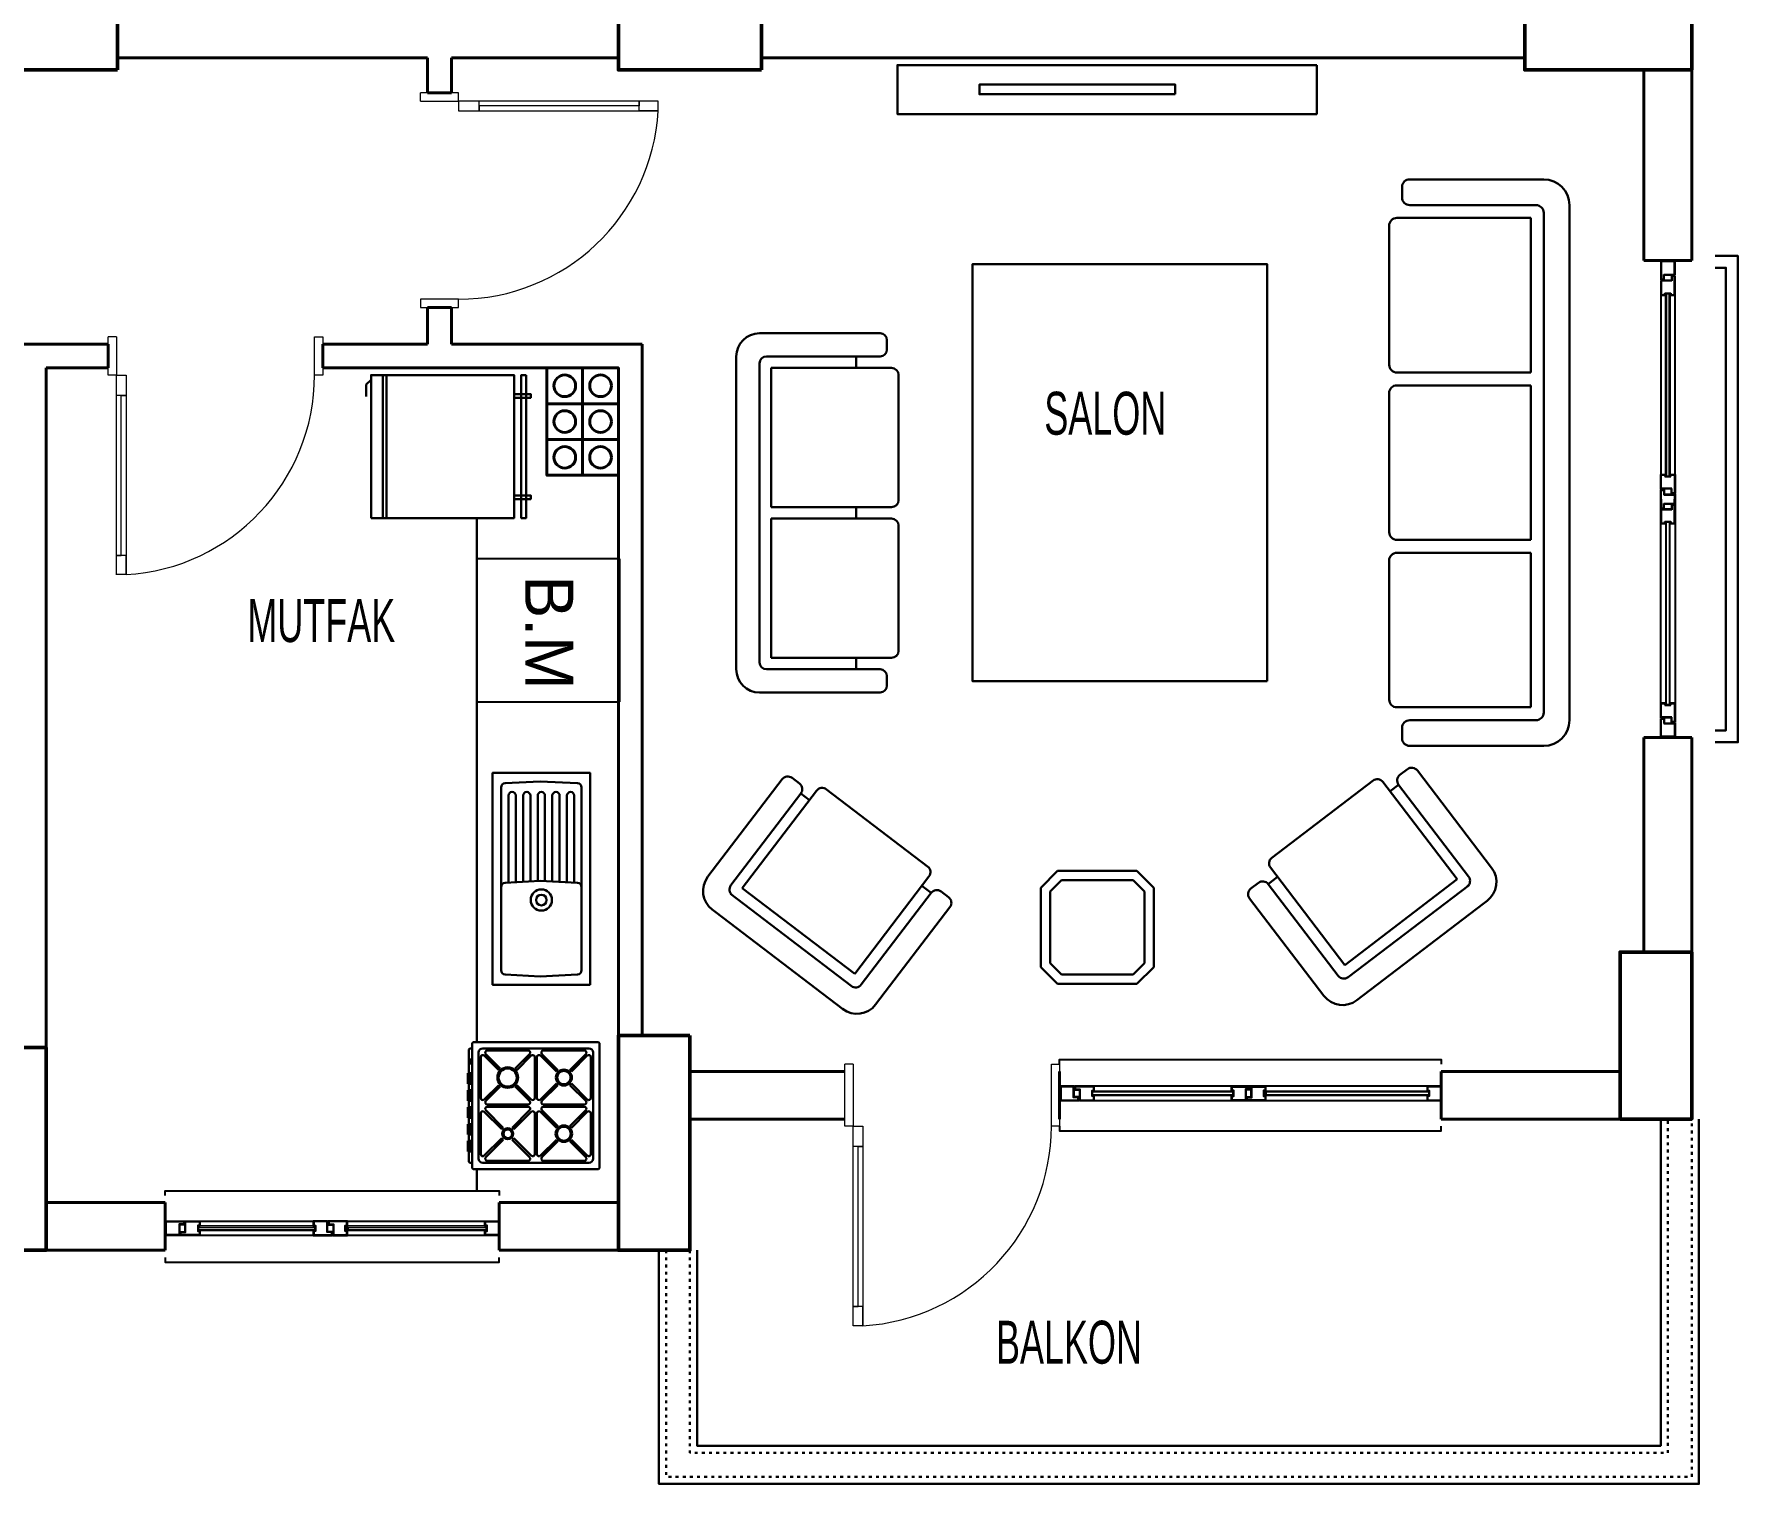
# Model space of a CAD drawing. Header units: millimetres. Extents: x 38 to 3246, y 32 to 1248.
# Drawn here: x 2532 to 3246, y 32 to 640 of the extents above; entities that cross this region are included whole.
import ezdxf

# ---------------------------------------------------------------- set-up
doc = ezdxf.new("R2010")
doc.units = ezdxf.units.MM
doc.linetypes.add('ACAD_ISO03W100', pattern=[30, 12, -18])
doc.layers.add('14_ISLAK_MEKAN_TEFRİŞ', color=134, linetype='Continuous')
for name, color, linetype, lineweight in [('CAM', 253, 'Continuous', 15), ('duvar_40', 45, 'Continuous', 40), ('KOLON50', 81, 'Continuous', 50), ('MERD_30', 31, 'Continuous', 30), ('PENC_25', 74, 'Continuous', 25), ('TEF', 145, 'Continuous', 30), ('yazı', 253, 'Continuous', 20)]:
    doc.layers.add(name, color=color, linetype=linetype, lineweight=lineweight)
doc.styles.add('ARIAL', font='Arial')
doc.styles.get("Standard").update_dxf_attribs({"font": 'EtrFont'})

# ---------------------------------------------------------------- blocks, each defined once
blk = doc.blocks.new('a168')
at = {"layer": 'duvar_40', "flags": 128}
blk.add_lwpolyline([(2563.181166, 510.466742), (2563.181166, 500.466742)], dxfattribs=at)
at = {"layer": 'PENC_25', "lineweight": 20}
for p, q in [((2566.653705, 513.466788), (2563.181127, 513.466788)), ((2563.181127, 497.466737), (2563.181127, 513.466685)), ((2566.653705, 513.466685), (2566.653705, 497.466737)), ((2649.708548, 497.466788), (2649.708548, 513.466737)), ((2566.653705, 497.466737), (2563.181127, 497.466737)), ((2570.653704, 413.799217), (2566.653704, 413.799217))]:
    blk.add_line(p, q, dxfattribs=at)
at = {"layer": 'PENC_25', "lineweight": 20, "flags": 128}
blk.add_lwpolyline([(2566.653704, 413.743331), (2566.653704, 497.466737), (2570.653704, 497.466737), (2570.653704, 413.743331), (2570.653704, 421.815767), (2566.653704, 421.815767), (2568.653704, 421.815767), (2568.653704, 488.904834), (2570.653704, 488.904834), (2566.653704, 488.904834)], dxfattribs=at)
at = {"layer": 'PENC_25', "lineweight": 20}
blk.add_arc((2565.906459, 497.466737), 83.80209, 273.247447, 0.007727, dxfattribs=at)
blk = doc.blocks.new('a170')
at = {"layer": 'CAM', "flags": 128}
for points in [[(2649.873231, 140.67522), (2600.949588, 140.67522), (2600.949588, 140.17522), (2649.873231, 140.17522)], [(2649.873231, 139.17522), (2600.949588, 139.17522), (2600.949588, 138.67522), (2649.873231, 138.67522)], [(2721.835366, 140.67522), (2662.773237, 140.67522), (2662.773237, 140.17522), (2721.835366, 140.17522)], [(2721.835366, 139.17522), (2662.773237, 139.17522), (2662.773237, 138.67522), (2721.835366, 138.67522)]]:
    blk.add_lwpolyline(points, close=True, dxfattribs=at)
at = {"layer": 'PENC_25'}
for p, q in [((2601.649588, 142.675222), (2721.135366, 142.675222)), ((2721.135366, 136.675218), (2601.649588, 136.675218))]:
    blk.add_line(p, q, dxfattribs=at)
at = {"layer": 'PENC_25', "flags": 128}
for points in [[(2587.110589, 153.466737), (2587.110589, 155.383703), (2727.110589, 155.383703), (2727.110589, 153.466737)], [(2587.110589, 127.466737), (2587.110589, 125.466737), (2727.110589, 125.466737), (2727.110589, 127.466737)]]:
    blk.add_lwpolyline(points, dxfattribs=at)
for points in [[(2587.110589, 142.675222), (2595.135372, 142.675222), (2595.135372, 141.17522), (2593.135371, 141.17522), (2593.135371, 136.675218), (2587.110589, 136.675218), (2587.110589, 139.67522)], [(2587.535369, 142.475222), (2594.935372, 142.475222), (2594.935372, 141.37522), (2592.935371, 141.37522), (2592.935371, 136.875218), (2587.535369, 136.875218), (2587.535369, 138.47522), (2587.535369, 140.87522)], [(2601.649588, 136.675218), (2593.435371, 136.675218), (2593.435371, 138.17522), (2595.435372, 138.17522), (2595.435372, 142.675222), (2601.649588, 142.675222), (2601.649588, 140.67522), (2600.949588, 140.67522), (2600.949588, 138.67522), (2601.649588, 138.67522)], [(2601.449588, 136.875218), (2593.635371, 136.875218), (2593.635371, 137.97522), (2595.635372, 137.97522), (2595.635372, 142.475222), (2601.449588, 142.475222), (2601.449588, 140.87522), (2600.749588, 140.87522), (2600.749588, 138.47522), (2601.449588, 138.47522)], [(2649.173231, 136.675218), (2657.173234, 136.675218), (2657.173234, 138.17522), (2655.173233, 138.17522), (2655.173233, 142.675222), (2649.173231, 142.675222), (2649.173231, 140.67522), (2649.873231, 140.67522), (2649.873231, 138.67522), (2649.173231, 138.67522)], [(2649.373231, 136.875218), (2656.973234, 136.875218), (2656.973234, 137.97522), (2654.973233, 137.97522), (2654.973233, 142.475222), (2649.373231, 142.475222), (2649.373231, 140.87522), (2650.073231, 140.87522), (2650.073231, 138.47522), (2649.373231, 138.47522)], [(2663.473237, 142.675222), (2655.473233, 142.675222), (2655.473233, 141.17522), (2657.473234, 141.17522), (2657.473234, 136.675218), (2663.473237, 136.675218), (2663.473237, 138.67522), (2662.773237, 138.67522), (2662.773237, 140.67522), (2663.473237, 140.67522)], [(2663.273237, 142.475222), (2655.673233, 142.475222), (2655.673233, 141.37522), (2657.673234, 141.37522), (2657.673234, 136.875218), (2663.273237, 136.875218), (2663.273237, 138.47522), (2662.573237, 138.47522), (2662.573237, 140.87522), (2663.273237, 140.87522)], [(2663.673237, 139.17522), (2662.773237, 139.17522), (2662.773237, 140.17522), (2663.673237, 140.17522)], [(2721.135366, 142.675222), (2727.110589, 142.675222), (2727.110589, 136.675218), (2721.135366, 136.675218), (2721.135366, 138.67522), (2721.835366, 138.67522), (2721.835366, 140.67522), (2721.135366, 140.67522)], [(2721.335366, 142.475222), (2726.935369, 142.475222), (2726.935369, 136.875218), (2721.335366, 136.875218), (2721.335366, 138.47522), (2722.035366, 138.47522), (2722.035366, 140.87522), (2721.335366, 140.87522)]]:
    blk.add_lwpolyline(points, close=True, dxfattribs=at)
blk = doc.blocks.new('a171')
at = {"layer": 'duvar_40', "flags": 128}
for points in [[(2697.110553, 615.807458), (2707.110553, 615.807458)], [(2697.110553, 525.807458), (2707.110553, 525.807458)]]:
    blk.add_lwpolyline(points, dxfattribs=at)
at = {"layer": 'PENC_25', "lineweight": 20}
for p, q in [((2694.110538, 612.334874), (2694.110538, 615.807452)), ((2710.110589, 615.807452), (2694.11064, 615.807452)), ((2710.110589, 612.334874), (2710.110589, 615.807452)), ((2694.11064, 612.334874), (2710.110589, 612.334874)), ((2793.778109, 608.334875), (2793.778109, 612.334875)), ((2694.110538, 529.280031), (2694.110538, 525.807452)), ((2710.110538, 529.280031), (2694.110589, 529.280031)), ((2710.110538, 525.807452), (2710.110538, 529.280031)), ((2694.110589, 525.807452), (2710.110538, 525.807452))]:
    blk.add_line(p, q, dxfattribs=at)
at = {"layer": 'PENC_25', "lineweight": 20, "flags": 128}
blk.add_lwpolyline([(2793.833994, 612.334875), (2710.110589, 612.334875), (2710.110589, 608.334875), (2793.833994, 608.334875), (2785.761559, 608.334875), (2785.761559, 612.334875), (2785.761559, 610.334875), (2718.672492, 610.334875), (2718.672492, 608.334875), (2718.672492, 612.334875)], dxfattribs=at)
at = {"layer": 'PENC_25', "lineweight": 20}
blk.add_arc((2710.110589, 613.08212), 83.80209, 269.992273, 356.752553, dxfattribs=at)
blk = doc.blocks.new('a173')
at = {"layer": 'TEF', "flags": 128}
for points in [[(3069.891245, 627.466737), (2894.087736, 627.466737), (2894.087736, 606.891547), (3069.891245, 606.891547)], [(3010.600996, 615.242903), (2928.493965, 615.242903), (2928.493965, 619.298829), (3010.600996, 619.298829)]]:
    blk.add_lwpolyline(points, close=True, dxfattribs=at)
blk = doc.blocks.new('a175')
at = {"layer": 'CAM'}
for p, q in [((3216.110589, 455.06674), (3216.110589, 531.627737)), ((3216.610589, 531.627737), (3216.610589, 455.06674)), ((3217.610589, 455.06674), (3217.610589, 531.627737)), ((3218.110589, 531.627737), (3218.110589, 455.06674)), ((3216.610589, 455.06674), (3216.110589, 455.06674)), ((3218.110589, 455.06674), (3217.610589, 455.06674)), ((3216.110589, 435.866733), (3216.110589, 359.305736)), ((3216.610589, 435.866733), (3216.110589, 435.866733)), ((3216.610589, 359.305736), (3216.610589, 435.866733)), ((3217.610589, 435.866733), (3217.610589, 359.305736)), ((3218.110589, 435.866733), (3217.610589, 435.866733)), ((3218.110589, 359.305736), (3218.110589, 435.866733)), ((3216.110589, 359.305736), (3216.610589, 359.305736)), ((3217.610589, 359.305736), (3218.110589, 359.305736))]:
    blk.add_line(p, q, dxfattribs=at)
at = {"layer": 'MERD_30', "flags": 128}
for points in [[(3236.992378, 547.459365), (3246.492378, 547.459365), (3246.492378, 343.466748), (3236.992378, 343.466748)], [(3236.992378, 542.459365), (3241.492378, 542.459365), (3241.492378, 348.466748), (3236.992378, 348.466748)]]:
    blk.add_lwpolyline(points, dxfattribs=at)
at = {"layer": 'PENC_25'}
for p, q in [((3214.110587, 545.466737), (3214.110587, 537.441953)), ((3217.110589, 545.466737), (3214.110587, 545.466737)), ((3214.310587, 545.041957), (3214.310587, 537.641953)), ((3215.910589, 545.041957), (3214.310587, 545.041957)), ((3218.310589, 545.041957), (3215.910589, 545.041957)), ((3215.910589, 545.041957), (3215.910589, 545.041957)), ((3220.11059, 545.466737), (3217.110589, 545.466737)), ((3219.91059, 545.041957), (3218.310589, 545.041957)), ((3218.310589, 545.041957), (3218.310589, 545.041957)), ((3219.91059, 539.641955), (3219.91059, 545.041957)), ((3220.11059, 539.441955), (3220.11059, 545.466737)), ((3214.110587, 537.441953), (3215.610589, 537.441953)), ((3218.610589, 537.141953), (3214.110587, 537.141953)), ((3214.110587, 537.141953), (3214.110587, 530.927737)), ((3214.310587, 537.641953), (3215.410589, 537.641953)), ((3218.810589, 536.941953), (3214.310587, 536.941953)), ((3214.310587, 536.941953), (3214.310587, 531.127737)), ((3215.410589, 537.641953), (3215.410589, 539.641955)), ((3215.410589, 539.641955), (3219.91059, 539.641955)), ((3215.610589, 537.441953), (3215.610589, 539.441955)), ((3215.610589, 539.441955), (3220.11059, 539.441955)), ((3220.11059, 539.141955), (3218.610589, 539.141955)), ((3218.610589, 539.141955), (3218.610589, 537.141953)), ((3219.91059, 538.941955), (3218.810589, 538.941955)), ((3218.810589, 538.941955), (3218.810589, 536.941953)), ((3219.91059, 531.127737), (3219.91059, 538.941955)), ((3220.11059, 530.927737), (3220.11059, 539.141955)), ((3214.110587, 530.927737), (3214.110587, 445.466737)), ((3220.11059, 445.466737), (3220.11059, 530.927737)), ((3214.110587, 449.766738), (3214.110587, 455.76674)), ((3214.110587, 455.76674), (3216.110589, 455.76674)), ((3214.310587, 449.966738), (3214.310587, 455.56674)), ((3214.310587, 455.56674), (3215.910589, 455.56674)), ((3215.910589, 455.56674), (3215.910589, 454.86674)), ((3215.910589, 454.86674), (3218.310589, 454.86674)), ((3216.110589, 455.76674), (3216.110589, 455.06674)), ((3216.110589, 455.06674), (3218.110589, 455.06674)), ((3218.110589, 455.06674), (3218.110589, 455.76674)), ((3218.110589, 455.76674), (3220.11059, 455.76674)), ((3218.310589, 454.86674), (3218.310589, 455.56674)), ((3218.310589, 455.56674), (3219.91059, 455.56674)), ((3219.91059, 455.56674), (3219.91059, 447.966737)), ((3220.11059, 455.76674), (3220.11059, 447.766737)), ((3218.610589, 449.766738), (3214.110587, 449.766738)), ((3214.110587, 445.466737), (3214.110587, 449.466738)), ((3214.110587, 449.466738), (3215.610589, 449.466738)), ((3214.110587, 445.466737), (3214.110587, 441.466735)), ((3214.110587, 360.005736), (3214.110587, 445.466737)), ((3218.810589, 449.966738), (3214.310587, 449.966738)), ((3214.310587, 445.466737), (3214.310587, 449.266738)), ((3214.310587, 449.266738), (3215.410589, 449.266738)), ((3214.310587, 445.466737), (3214.310587, 441.666735)), ((3215.410589, 449.266738), (3215.410589, 447.266737)), ((3215.410589, 447.266737), (3219.91059, 447.266737)), ((3215.410589, 441.666735), (3215.410589, 443.666736)), ((3215.410589, 443.666736), (3219.91059, 443.666736)), ((3215.610589, 449.466738), (3215.610589, 447.466737)), ((3215.610589, 447.466737), (3220.11059, 447.466737)), ((3215.610589, 441.466735), (3215.610589, 443.466736)), ((3215.610589, 443.466736), (3220.11059, 443.466736)), ((3218.610589, 447.766737), (3218.610589, 449.766738)), ((3220.11059, 447.766737), (3218.610589, 447.766737)), ((3220.11059, 443.166736), (3218.610589, 443.166736)), ((3218.610589, 443.166736), (3218.610589, 441.166735)), ((3218.810589, 447.966737), (3218.810589, 449.966738)), ((3219.91059, 447.966737), (3218.810589, 447.966737)), ((3219.91059, 442.966736), (3218.810589, 442.966736)), ((3218.810589, 442.966736), (3218.810589, 440.966735)), ((3219.91059, 447.266737), (3219.91059, 445.466737)), ((3219.91059, 443.666736), (3219.91059, 445.466737)), ((3219.91059, 435.366733), (3219.91059, 442.966736)), ((3220.11059, 447.466737), (3220.11059, 445.466737)), ((3220.11059, 443.466736), (3220.11059, 445.466737)), ((3220.11059, 445.466737), (3220.11059, 360.005736)), ((3220.11059, 435.166733), (3220.11059, 443.166736)), ((3214.110587, 441.466735), (3215.610589, 441.466735)), ((3218.610589, 441.166735), (3214.110587, 441.166735)), ((3214.110587, 441.166735), (3214.110587, 435.166733)), ((3214.310587, 441.666735), (3215.410589, 441.666735)), ((3218.810589, 440.966735), (3214.310587, 440.966735)), ((3214.310587, 440.966735), (3214.310587, 435.366733)), ((3215.910589, 435.366733), (3215.910589, 436.066733)), ((3215.910589, 436.066733), (3218.310589, 436.066733)), ((3216.110589, 435.166733), (3216.110589, 435.866733)), ((3216.110589, 435.866733), (3218.110589, 435.866733)), ((3218.110589, 435.866733), (3218.110589, 435.166733)), ((3218.310589, 436.066733), (3218.310589, 435.366733)), ((3214.110587, 435.166733), (3216.110589, 435.166733)), ((3214.310587, 435.366733), (3215.910589, 435.366733)), ((3218.110589, 435.166733), (3220.11059, 435.166733)), ((3218.310589, 435.366733), (3219.91059, 435.366733)), ((3214.110587, 353.79152), (3214.110587, 360.005736)), ((3214.310587, 353.99152), (3214.310587, 359.805736)), ((3215.910589, 359.805736), (3215.910589, 359.105736)), ((3215.910589, 359.105736), (3218.310589, 359.105736)), ((3216.110589, 360.005736), (3216.110589, 359.305736)), ((3216.110589, 359.305736), (3218.110589, 359.305736)), ((3218.110589, 359.305736), (3218.110589, 360.005736)), ((3218.310589, 359.105736), (3218.310589, 359.805736)), ((3219.91059, 359.805736), (3219.91059, 351.991519)), ((3220.11059, 360.005736), (3220.11059, 351.791519)), ((3218.610589, 353.79152), (3214.110587, 353.79152)), ((3214.110587, 345.466737), (3214.110587, 353.49152)), ((3214.110587, 353.49152), (3215.610589, 353.49152)), ((3218.810589, 353.99152), (3214.310587, 353.99152)), ((3214.310587, 345.891516), (3214.310587, 353.29152)), ((3214.310587, 353.29152), (3215.410589, 353.29152)), ((3215.410589, 353.29152), (3215.410589, 351.291519)), ((3215.410589, 351.291519), (3219.91059, 351.291519)), ((3215.610589, 353.49152), (3215.610589, 351.491519)), ((3215.610589, 351.491519), (3220.11059, 351.491519)), ((3218.610589, 351.791519), (3218.610589, 353.79152)), ((3220.11059, 351.791519), (3218.610589, 351.791519)), ((3218.810589, 351.991519), (3218.810589, 353.99152)), ((3219.91059, 351.991519), (3218.810589, 351.991519)), ((3219.91059, 351.291519), (3219.91059, 345.891516)), ((3220.11059, 351.491519), (3220.11059, 345.466737)), ((3215.910589, 345.891516), (3214.310587, 345.891516)), ((3218.310589, 345.891516), (3215.910589, 345.891516)), ((3215.910589, 345.891516), (3215.910589, 345.891516)), ((3219.91059, 345.891516), (3218.310589, 345.891516)), ((3218.310589, 345.891516), (3218.310589, 345.891516))]:
    blk.add_line(p, q, dxfattribs=at)
blk = doc.blocks.new('a176')
at = {"layer": 'CAM', "flags": 128}
for points in [[(3034.873231, 196.758253), (2975.949588, 196.758253), (2975.949588, 197.258253), (3034.873231, 197.258253)], [(3034.873231, 195.258253), (2975.949588, 195.258253), (2975.949588, 195.758253), (3034.873231, 195.758253)], [(3116.835366, 196.758253), (3047.773237, 196.758253), (3047.773237, 197.258253), (3116.835366, 197.258253)], [(3116.835366, 195.258253), (3047.773237, 195.258253), (3047.773237, 195.758253), (3116.835366, 195.758253)]]:
    blk.add_lwpolyline(points, close=True, dxfattribs=at)
at = {"layer": 'duvar_40', "ltscale": 20, "flags": 128}
for points in [[(2962.110589, 185.466737), (2962.110589, 205.466737)], [(3122.110589, 185.466737), (3122.110589, 205.466737)]]:
    blk.add_lwpolyline(points, dxfattribs=at)
at = {"layer": 'PENC_25', "lineweight": 20}
for p, q in [((2875.583167, 208.466737), (2872.110589, 208.466737)), ((2872.110589, 182.466685), (2872.110589, 208.466634)), ((2875.583167, 208.466634), (2875.583167, 182.466685)), ((2958.63801, 182.466737), (2958.63801, 208.466737)), ((2958.63801, 208.466737), (2962.110589, 208.466737)), ((2962.110589, 208.466737), (2962.110589, 182.466737)), ((2875.583167, 182.466685), (2872.110589, 182.466685)), ((2962.110589, 182.466737), (2958.63801, 182.466737)), ((2879.583166, 98.799166), (2875.583166, 98.799166))]:
    blk.add_line(p, q, dxfattribs=at)
at = {"layer": 'PENC_25'}
for p, q in [((3116.135366, 199.258255), (2976.649588, 199.258255)), ((2976.649588, 193.258252), (3116.135366, 193.258252))]:
    blk.add_line(p, q, dxfattribs=at)
at = {"layer": 'PENC_25', "flags": 128}
for points in [[(2962.110589, 208.466737), (2962.110589, 210.466737), (3122.110589, 210.466737), (3122.110589, 208.466737)], [(2962.110589, 182.466737), (2962.110589, 180.54977), (3122.110589, 180.54977), (3122.110589, 182.466737)]]:
    blk.add_lwpolyline(points, dxfattribs=at)
for points in [[(2962.110589, 199.258255), (2962.110589, 193.258252)], [(2962.110589, 193.258252), (2970.135372, 193.258252), (2970.135372, 194.758253), (2968.135371, 194.758253), (2968.135371, 199.258255), (2962.110589, 199.258255), (2962.110589, 196.258253)], [(2962.535369, 193.458252), (2969.935372, 193.458252), (2969.935372, 194.558253), (2967.935371, 194.558253), (2967.935371, 199.058255), (2962.535369, 199.058255), (2962.535369, 197.458253), (2962.535369, 195.058253)], [(2976.649588, 199.258255), (2968.435371, 199.258255), (2968.435371, 197.758253), (2970.435372, 197.758253), (2970.435372, 193.258252), (2976.649588, 193.258252), (2976.649588, 195.258253), (2975.949588, 195.258253), (2975.949588, 197.258253), (2976.649588, 197.258253)], [(2976.449588, 199.058255), (2968.635371, 199.058255), (2968.635371, 197.958253), (2970.635372, 197.958253), (2970.635372, 193.458252), (2976.449588, 193.458252), (2976.449588, 195.058253), (2975.749588, 195.058253), (2975.749588, 197.458253), (2976.449588, 197.458253)], [(3034.173231, 199.258255), (3042.173234, 199.258255), (3042.173234, 197.758253), (3040.173233, 197.758253), (3040.173233, 193.258252), (3034.173231, 193.258252), (3034.173231, 195.258253), (3034.873231, 195.258253), (3034.873231, 197.258253), (3034.173231, 197.258253)], [(3034.373231, 199.058255), (3041.973234, 199.058255), (3041.973234, 197.958253), (3039.973233, 197.958253), (3039.973233, 193.458252), (3034.373231, 193.458252), (3034.373231, 195.058253), (3035.073231, 195.058253), (3035.073231, 197.458253), (3034.373231, 197.458253)], [(3048.473237, 193.258252), (3040.473233, 193.258252), (3040.473233, 194.758253), (3042.473234, 194.758253), (3042.473234, 199.258255), (3048.473237, 199.258255), (3048.473237, 197.258253), (3047.773237, 197.258253), (3047.773237, 195.258253), (3048.473237, 195.258253)], [(3048.273237, 193.458252), (3040.673233, 193.458252), (3040.673233, 194.558253), (3042.673234, 194.558253), (3042.673234, 199.058255), (3048.273237, 199.058255), (3048.273237, 197.458253), (3047.573237, 197.458253), (3047.573237, 195.058253), (3048.273237, 195.058253)], [(3048.673237, 196.758253), (3047.773237, 196.758253), (3047.773237, 195.758253), (3048.673237, 195.758253)], [(3116.135366, 193.258252), (3122.110589, 193.258252), (3122.110589, 199.258255), (3116.135366, 199.258255), (3116.135366, 197.258253), (3116.835366, 197.258253), (3116.835366, 195.258253), (3116.135366, 195.258253)], [(3116.335366, 193.458252), (3121.935369, 193.458252), (3121.935369, 199.058255), (3116.335366, 199.058255), (3116.335366, 197.458253), (3117.035366, 197.458253), (3117.035366, 195.058253), (3116.335366, 195.058253)], [(3122.110589, 199.258255), (3122.110589, 193.258252), (3122.110589, 193.258252)]]:
    blk.add_lwpolyline(points, close=True, dxfattribs=at)
at = {"layer": 'PENC_25', "lineweight": 20, "flags": 128}
blk.add_lwpolyline([(2875.583166, 98.74328), (2875.583166, 182.466685), (2879.583166, 182.466685), (2879.583166, 98.74328), (2879.583166, 106.815716), (2875.583166, 106.815716), (2877.583166, 106.815716), (2877.583166, 173.904783), (2879.583166, 173.904783), (2875.583166, 173.904783)], dxfattribs=at)
at = {"layer": 'PENC_25', "lineweight": 20}
blk.add_arc((2874.835921, 182.466685), 83.80209, 273.247447, 0.007727, dxfattribs=at)
blk = doc.blocks.new('bb3')
at = {"layer": '14_ISLAK_MEKAN_TEFRİŞ'}
for p, q in [((365.268511, -291.899922), (305.268511, -291.899922)), ((305.268511, -291.899922), (305.268511, -351.899922)), ((365.268511, -351.899922), (365.268511, -291.899922)), ((305.268511, -351.899922), (365.268511, -351.899922))]:
    blk.add_line(p, q, dxfattribs=at)
at = {"insert": (312.246602, -311.441617), "char_height": 20.16, "width": 8839.469653, "attachment_point": 1}
blk.add_mtext('B.M', dxfattribs=at)
blk = doc.blocks.new('rttrtr')
at = {"layer": 'TEF'}
for p, q in [((-389.510033, 6064.436817), (-462.410033, 6064.436817)), ((-389.510033, 6064.436817), (-316.610033, 6064.436817)), ((-469.700033, 6057.146817), (-469.700033, 6019.238817)), ((-389.510033, 6057.146817), (-460.223033, 6057.146817)), ((-389.510033, 6057.146817), (-318.797033, 6057.146817)), ((-309.320033, 6057.146817), (-309.320033, 6019.238817)), ((-462.410033, 6054.959817), (-462.410033, 6019.238817)), ((-458.765033, 6053.501817), (-458.765033, 6015.593817)), ((-415.025033, 6053.501817), (-458.765033, 6053.501817)), ((-415.025033, 6053.501817), (-415.025033, 6015.593817)), ((-411.380033, 6053.501817), (-411.380033, 6015.593817)), ((-389.510033, 6053.501817), (-411.380033, 6053.501817)), ((-389.510033, 6053.501817), (-367.640033, 6053.501817)), ((-367.640033, 6053.501817), (-367.640033, 6015.593817)), ((-363.995033, 6053.501817), (-320.255033, 6053.501817)), ((-363.995033, 6053.501817), (-363.995033, 6015.593817)), ((-320.255033, 6053.501817), (-320.255033, 6015.593817)), ((-316.610033, 6054.959817), (-316.610033, 6019.238817)), ((-464.597033, 6017.051817), (-467.513033, 6017.051817)), ((-417.212033, 6013.406817), (-456.578033, 6013.406817)), ((-389.510033, 6013.406817), (-409.193033, 6013.406817)), ((-389.510033, 6013.406817), (-369.827033, 6013.406817)), ((-361.808033, 6013.406817), (-322.442033, 6013.406817)), ((-314.423033, 6017.051817), (-311.507033, 6017.051817))]:
    blk.add_line(p, q, dxfattribs=at)
for centre, radius, start, end in [((-462.410033, 6057.146817), 7.29, 90, 180), ((-316.610033, 6057.146817), 7.29, 0, 90), ((-460.223033, 6054.959817), 2.187, 90, 180), ((-318.797033, 6054.959817), 2.187, 0, 90), ((-467.513033, 6019.238817), 2.187, 180, 270), ((-464.597033, 6019.238817), 2.187, 270, 0), ((-314.423033, 6019.238817), 2.187, 180, 270), ((-311.507033, 6019.238817), 2.187, 270, 0), ((-456.578033, 6015.593817), 2.187, 180, 270), ((-417.212033, 6015.593817), 2.187, 270, 0), ((-409.193033, 6015.593817), 2.187, 180, 270), ((-369.827033, 6015.593817), 2.187, 270, 0), ((-361.808033, 6015.593817), 2.187, 180, 270), ((-322.442033, 6015.593817), 2.187, 270, 0)]:
    blk.add_arc(centre, radius, start, end, dxfattribs=at)
blk = doc.blocks.new('kjlfdndşlknfndfkldfdf')
at = {"layer": 'TEF'}
for p, q in [((55328.507839, 11493.256828), (55246.495339, 11493.256828)), ((55328.507839, 11493.256828), (55410.520339, 11493.256828)), ((55234.345339, 11481.106828), (55234.345339, 11417.926828)), ((55246.495339, 11477.461828), (55246.495339, 11417.926828)), ((55328.507839, 11481.106828), (55250.140339, 11481.106828)), ((55325.470339, 11475.031828), (55252.570339, 11475.031828)), ((55252.570339, 11475.031828), (55252.570339, 11411.851828)), ((55325.470339, 11475.031828), (55325.470339, 11411.851828)), ((55328.507839, 11481.106828), (55406.875339, 11481.106828)), ((55331.545339, 11475.031828), (55331.545339, 11411.851828)), ((55331.545339, 11475.031828), (55404.445339, 11475.031828)), ((55404.445339, 11475.031828), (55404.445339, 11411.851828)), ((55410.520339, 11477.461828), (55410.520339, 11417.926828)), ((55422.670339, 11481.106828), (55422.670339, 11417.926828)), ((55246.495339, 11430.345269), (55252.570339, 11430.345269)), ((55325.470339, 11430.345269), (55331.545339, 11430.345269)), ((55404.445339, 11430.345269), (55410.520339, 11430.345269)), ((55242.850339, 11414.281828), (55237.990339, 11414.281828)), ((55414.165339, 11414.281828), (55419.025339, 11414.281828)), ((55321.825339, 11408.206828), (55256.215339, 11408.206828)), ((55335.190339, 11408.206828), (55400.800339, 11408.206828))]:
    blk.add_line(p, q, dxfattribs=at)
for centre, radius, start, end in [((55246.495339, 11481.106828), 12.15, 90, 180), ((55410.520339, 11481.106828), 12.15, 0, 90), ((55250.140339, 11477.461828), 3.645, 90, 180), ((55406.875339, 11477.461828), 3.645, 0, 90), ((55237.990339, 11417.926828), 3.645, 180, 270), ((55242.850339, 11417.926828), 3.645, 270, 0), ((55414.165339, 11417.926828), 3.645, 180, 270), ((55419.025339, 11417.926828), 3.645, 270, 0), ((55256.215339, 11411.851828), 3.645, 180, 270), ((55321.825339, 11411.851828), 3.645, 270, 0), ((55335.190339, 11411.851828), 3.645, 180, 270), ((55400.800339, 11411.851828), 3.645, 270, 0)]:
    blk.add_arc(centre, radius, start, end, dxfattribs=at)
blk = doc.blocks.new('kjnklnlkfşfg')
at = {"layer": 'TEF'}
for p, q in [((55325.97592, 10955.358673), (55321.531476, 10955.358673)), ((55334.864809, 10899.803117), (55334.864809, 10957.580895)), ((55398.198142, 10960.914228), (55338.198142, 10960.914228)), ((55401.531476, 10899.803117), (55401.531476, 10957.580895)), ((55409.941597, 10955.358673), (55414.386041, 10955.358673)), ((55318.198142, 10894.247562), (55318.198142, 10952.02534)), ((55329.309254, 10897.580895), (55329.309254, 10952.02534)), ((55329.309254, 10952.02534), (55334.864809, 10952.02534)), ((55401.531476, 10952.02534), (55406.608263, 10952.02534)), ((55406.608263, 10897.580895), (55406.608263, 10952.02534)), ((55417.719374, 10894.247562), (55417.719374, 10952.02534)), ((55401.531476, 10899.803117), (55334.864809, 10899.803117)), ((55404.309254, 10894.247562), (55332.642587, 10894.247562)), ((55404.309254, 10883.136451), (55329.309254, 10883.136451)), ((55404.309254, 10883.136451), (55406.608434, 10883.136451))]:
    blk.add_line(p, q, dxfattribs=at)
for centre, radius, start, end in [((55321.531476, 10952.02534), 3.333333, 90, 180), ((55325.97592, 10952.02534), 3.333333, 0, 90), ((55338.198142, 10957.580895), 3.333333, 90, 180), ((55398.198142, 10957.580895), 3.333333, 0, 90), ((55409.941597, 10952.02534), 3.333333, 90, 180), ((55414.386041, 10952.02534), 3.333333, 0, 90), ((55329.309254, 10894.247562), 11.111111, 180, 270), ((55332.642587, 10897.580895), 3.333333, 180, 270), ((55403.27493, 10897.580895), 3.333333, 270, 0), ((55406.608263, 10894.247562), 11.111111, 270, 0)]:
    blk.add_arc(centre, radius, start, end, dxfattribs=at)
blk = doc.blocks.new('jhnkldgjkslgbjaskgdm')
at = {"layer": 'TEF', "flags": 128}
for points in [[(-5133.802356, -14184.077824), (-5133.802356, -14244.077824), (-5073.802356, -14244.077824), (-5073.802356, -14184.077824)], [(-5073.802356, -14249.077824), (-5133.802356, -14249.077824), (-5133.802356, -14247.077824), (-5073.802356, -14247.077824)]]:
    blk.add_lwpolyline(points, close=True, dxfattribs=at)
for points in [[(-5075.802356, -14184.077824), (-5077.802356, -14182.077824), (-5082.802356, -14182.077824)], [(-5073.802356, -14189.077824), (-5133.802356, -14189.077824)], [(-5073.802356, -14190.577824), (-5133.802356, -14190.577824)], [(-5124.302356, -14244.077824), (-5124.302356, -14251.077824), (-5125.802356, -14251.077824), (-5125.802356, -14244.077824)], [(-5083.302356, -14244.077824), (-5083.302356, -14251.077824), (-5081.802356, -14251.077824), (-5081.802356, -14244.077824)]]:
    blk.add_lwpolyline(points, dxfattribs=at)
blk = doc.blocks.new('jhngbklnkgb_fbgnlş')
at = {"layer": 'TEF', "linetype": 'Continuous'}
for p, q in [((-4958.113378, -13973.079768), (-4958.613378, -13973.579768)), ((-4958.613378, -13973.579768), (-4958.613378, -13978.391768)), ((-4957.028178, -13973.079768), (-4958.113378, -13973.079768)), ((-4957.028178, -13970.579768), (-4956.528178, -13970.079768)), ((-4957.028178, -13970.579768), (-4957.028178, -14029.579768)), ((-4897.528178, -13970.079768), (-4956.528178, -13970.079768)), ((-4954.028178, -13975.079768), (-4954.028178, -14025.079768)), ((-4902.028178, -13973.079768), (-4952.028178, -13973.079768)), ((-4950.613978, -13975.786868), (-4942.399478, -13984.001368)), ((-4930.649478, -13974.079768), (-4949.906878, -13974.079768)), ((-4929.942378, -13975.786868), (-4938.156878, -13984.001368)), ((-4916.606578, -13983.294268), (-4924.113978, -13975.786868)), ((-4904.149478, -13974.079768), (-4923.406878, -13974.079768)), ((-4903.442378, -13975.786868), (-4910.949778, -13983.294268)), ((-4900.028178, -13975.079768), (-4900.028178, -14025.079768)), ((-4897.028178, -13970.579768), (-4897.528178, -13970.079768)), ((-4897.028178, -13970.579768), (-4897.028178, -14029.579768)), ((-4959.028178, -13978.391768), (-4959.028178, -13983.391768)), ((-4957.028178, -13978.391768), (-4959.028178, -13978.391768)), ((-4957.028178, -13983.391768), (-4959.028178, -13983.391768)), ((-4958.613378, -13983.391768), (-4958.613378, -13986.391768)), ((-4958.028178, -13978.391768), (-4958.028178, -13983.391768)), ((-4957.528178, -13978.391768), (-4957.528178, -13983.391768)), ((-4953.028178, -13977.201068), (-4953.028178, -13996.458468)), ((-4951.321078, -13976.493968), (-4943.106578, -13984.708468)), ((-4942.399478, -13984.001368), (-4943.106578, -13984.708468)), ((-4938.156878, -13984.001368), (-4937.449778, -13984.708468)), ((-4929.235278, -13976.493968), (-4937.449778, -13984.708468)), ((-4927.528178, -13977.201068), (-4927.528178, -13996.458468)), ((-4926.528178, -13977.201068), (-4926.528178, -13996.458468)), ((-4917.313678, -13984.001368), (-4924.821078, -13976.493968)), ((-4916.606578, -13983.294268), (-4917.313678, -13984.001368)), ((-4910.242678, -13984.001368), (-4910.949778, -13983.294268)), ((-4902.735278, -13976.493968), (-4910.242678, -13984.001368)), ((-4901.028178, -13977.201068), (-4901.028178, -13996.458468)), ((-4959.028178, -13986.391768), (-4959.028178, -13991.391768)), ((-4957.028178, -13986.391768), (-4959.028178, -13986.391768)), ((-4957.028178, -13991.391768), (-4959.028178, -13991.391768)), ((-4958.613378, -13991.391768), (-4958.613378, -13994.391768)), ((-4958.028178, -13986.391768), (-4958.028178, -13991.391768)), ((-4957.528178, -13986.391768), (-4957.528178, -13991.391768)), ((-4943.106578, -13988.951068), (-4951.321078, -13997.165568)), ((-4942.399478, -13989.658168), (-4950.613978, -13997.872668)), ((-4943.106578, -13988.951068), (-4942.399478, -13989.658168)), ((-4937.449778, -13988.951068), (-4938.156878, -13989.658168)), ((-4938.156878, -13989.658168), (-4929.942378, -13997.872668)), ((-4937.449778, -13988.951068), (-4929.235278, -13997.165568)), ((-4917.313678, -13989.658168), (-4924.821078, -13997.165568)), ((-4916.606578, -13990.365268), (-4924.113978, -13997.872668)), ((-4916.606578, -13990.365268), (-4917.313678, -13989.658168)), ((-4910.242678, -13989.658168), (-4910.949778, -13990.365268)), ((-4903.442378, -13997.872668), (-4910.949778, -13990.365268)), ((-4902.735278, -13997.165568), (-4910.242678, -13989.658168)), ((-4957.028178, -13994.391768), (-4959.028178, -13994.391768)), ((-4959.028178, -13994.391768), (-4959.028178, -13999.391768)), ((-4957.028178, -13999.391768), (-4959.028178, -13999.391768)), ((-4958.613378, -13999.391768), (-4958.613378, -14002.391768)), ((-4958.028178, -13994.391768), (-4958.028178, -13999.391768)), ((-4957.528178, -13994.391768), (-4957.528178, -13999.391768)), ((-4930.649478, -13999.579768), (-4949.906878, -13999.579768)), ((-4904.149478, -13999.579768), (-4923.406878, -13999.579768)), ((-4959.028178, -14002.391768), (-4959.028178, -14007.391768)), ((-4957.028178, -14002.391768), (-4959.028178, -14002.391768)), ((-4957.028178, -14007.391768), (-4959.028178, -14007.391768)), ((-4958.613378, -14007.391768), (-4958.613378, -14010.391768)), ((-4958.028178, -14002.391768), (-4958.028178, -14007.391768)), ((-4957.528178, -14002.391768), (-4957.528178, -14007.391768)), ((-4953.028178, -14003.701068), (-4953.028178, -14022.958468)), ((-4951.321078, -14002.993968), (-4944.520778, -14009.794268)), ((-4950.613978, -14002.286868), (-4943.813678, -14009.087168)), ((-4930.649478, -14000.579768), (-4949.906878, -14000.579768)), ((-4929.942378, -14002.286868), (-4936.742678, -14009.087168)), ((-4929.235278, -14002.993968), (-4936.035578, -14009.794268)), ((-4927.528178, -14003.701068), (-4927.528178, -14022.958468)), ((-4926.528178, -14003.701068), (-4926.528178, -14022.958468)), ((-4924.821078, -14002.993968), (-4917.313678, -14010.501368)), ((-4924.113978, -14002.286868), (-4916.606578, -14009.794268)), ((-4904.149478, -14000.579768), (-4923.406878, -14000.579768)), ((-4910.949778, -14009.794268), (-4903.442378, -14002.286868)), ((-4910.242678, -14010.501368), (-4902.735278, -14002.993968)), ((-4901.028178, -14003.701068), (-4901.028178, -14022.958468)), ((-4957.028178, -14010.391768), (-4959.028178, -14010.391768)), ((-4959.028178, -14010.391768), (-4959.028178, -14015.391768)), ((-4957.028178, -14015.391768), (-4959.028178, -14015.391768)), ((-4958.613378, -14015.391768), (-4958.613378, -14026.579768)), ((-4958.028178, -14010.391768), (-4958.028178, -14015.391768)), ((-4957.528178, -14010.391768), (-4957.528178, -14015.391768)), ((-4943.813678, -14009.087168), (-4944.520778, -14009.794268)), ((-4936.742678, -14009.087168), (-4936.035578, -14009.794268)), ((-4924.821078, -14023.665568), (-4917.313678, -14016.158168)), ((-4917.313678, -14010.501368), (-4916.606578, -14009.794268)), ((-4917.313678, -14016.158168), (-4916.606578, -14016.865268)), ((-4910.949778, -14009.794268), (-4910.242678, -14010.501368)), ((-4910.949778, -14016.865268), (-4910.242678, -14016.158168)), ((-4910.242678, -14016.158168), (-4902.735278, -14023.665568)), ((-4957.028178, -14019.891768), (-4958.113378, -14019.891768)), ((-4958.113378, -14019.891768), (-4958.113378, -14021.891768)), ((-4957.028178, -14021.891768), (-4958.113378, -14021.891768)), ((-4944.520778, -14016.865268), (-4951.321078, -14023.665568)), ((-4943.813678, -14017.572368), (-4950.613978, -14024.372668)), ((-4944.520778, -14016.865268), (-4943.813678, -14017.572368)), ((-4936.035578, -14016.865268), (-4936.742678, -14017.572368)), ((-4936.742678, -14017.572368), (-4929.942378, -14024.372668)), ((-4936.035578, -14016.865268), (-4929.235278, -14023.665568)), ((-4924.113978, -14024.372668), (-4916.606578, -14016.865268)), ((-4910.949778, -14016.865268), (-4903.442378, -14024.372668)), ((-4958.613378, -14026.579768), (-4958.113378, -14027.079768)), ((-4957.028178, -14027.079768), (-4958.113378, -14027.079768)), ((-4956.528178, -14030.079768), (-4957.028178, -14029.579768)), ((-4897.528178, -14030.079768), (-4956.528178, -14030.079768)), ((-4902.028178, -14027.079768), (-4952.028178, -14027.079768)), ((-4930.649478, -14026.079768), (-4949.906878, -14026.079768)), ((-4904.149478, -14026.079768), (-4923.406878, -14026.079768)), ((-4897.028178, -14029.579768), (-4897.528178, -14030.079768))]:
    blk.add_line(p, q, dxfattribs=at)
for centre, radius in [((-4913.778178, -13986.829768), 3.8928), ((-4913.778178, -13986.829768), 3.2928), ((-4940.278178, -13986.829768), 2.6357), ((-4940.278178, -13986.829768), 2.0357), ((-4940.278178, -14013.329768), 4.8755), ((-4940.278178, -14013.329768), 4.2755), ((-4913.778178, -14013.329768), 3.7635), ((-4913.778178, -14013.329768), 3.1635)]:
    blk.add_circle(centre, radius, dxfattribs=at)
for centre, radius, start, end in [((-4952.028178, -13975.079768), 2, 90, 180), ((-4949.906878, -13975.079768), 1, 90, 225), ((-4930.649478, -13975.079768), 1, 315, 90), ((-4923.406878, -13975.079768), 1, 90, 225), ((-4904.149478, -13975.079768), 1, 315, 90), ((-4902.028178, -13975.079768), 2, 0, 90), ((-4952.028178, -13977.201068), 1, 45, 180), ((-4928.528178, -13977.201068), 1, 0, 135), ((-4925.528178, -13977.201068), 1, 45, 180), ((-4902.028178, -13977.201068), 1, 0, 135), ((-4952.028178, -13996.458468), 1, 180, 315), ((-4949.906878, -13998.579768), 1, 135, 270), ((-4930.649478, -13998.579768), 1, 270, 45), ((-4928.528178, -13996.458468), 1, 225, 0), ((-4925.528178, -13996.458468), 1, 180, 315), ((-4923.406878, -13998.579768), 1, 135, 270), ((-4904.149478, -13998.579768), 1, 270, 45), ((-4902.028178, -13996.458468), 1, 225, 0), ((-4952.028178, -14003.701068), 1, 45, 180), ((-4949.906878, -14001.579768), 1, 90, 225), ((-4930.649478, -14001.579768), 1, 315, 90), ((-4928.528178, -14003.701068), 1, 0, 135), ((-4925.528178, -14003.701068), 1, 45, 180), ((-4923.406878, -14001.579768), 1, 90, 225), ((-4904.149478, -14001.579768), 1, 315, 90), ((-4902.028178, -14003.701068), 1, 0, 135), ((-4952.028178, -14022.958468), 1, 180, 315), ((-4928.528178, -14022.958468), 1, 225, 0), ((-4925.528178, -14022.958468), 1, 180, 315), ((-4902.028178, -14022.958468), 1, 225, 0), ((-4952.028178, -14025.079768), 2, 180, 270), ((-4949.906878, -14025.079768), 1, 135, 270), ((-4930.649478, -14025.079768), 1, 270, 45), ((-4923.406878, -14025.079768), 1, 135, 270), ((-4904.149478, -14025.079768), 1, 270, 45), ((-4902.028178, -14025.079768), 2, 270, 0)]:
    blk.add_arc(centre, radius, start, end, dxfattribs=at)
blk = doc.blocks.new('jkh_kbgjdlşgbsdjngşdnel')
at = {"layer": 'TEF', "flags": 128}
blk.add_lwpolyline([(-4901.0774, -14156.110742), (-4901.0774, -14056.110742), (-4947.0774, -14056.110742), (-4947.0774, -14156.110742)], close=True, dxfattribs=at)
blk.add_lwpolyline([(-4906.969449, -14151.213015), (-4924.5774, -14152.110742), (-4941.18535, -14151.213015, -0.398484), (-4943.0774, -14149.21593), (-4943.0774, -14109.97033), (-4943.0774, -14063.005553, -0.398484), (-4941.18535, -14061.008469), (-4924.5774, -14060.110742), (-4906.969449, -14061.008469, -0.398484), (-4905.0774, -14063.005553), (-4905.0774, -14149.21593, -0.398484)], format="xyb", close=True, dxfattribs=at)
for points in [[(-4936.1524, -14107.711865), (-4936.1524, -14066.835746, 1), (-4939.6024, -14066.835746), (-4939.6024, -14107.891034)], [(-4929.2524, -14107.353528), (-4929.2524, -14066.835746, 1), (-4932.7024, -14066.835746), (-4932.7024, -14107.532697)], [(-4922.3524, -14107.224182), (-4922.3524, -14066.835746, 1), (-4925.8024, -14066.835746), (-4925.8024, -14107.17436)], [(-4918.9024, -14107.400077), (-4918.9024, -14066.835746, -1), (-4915.4524, -14066.835746), (-4915.4524, -14107.575973)], [(-4912.0024, -14107.751868), (-4912.0024, -14066.835746, -1), (-4908.5524, -14066.835746), (-4908.5524, -14107.927763)], [(-4905.0774, -14110.005553, 0.398484), (-4906.969449, -14108.008469), (-4924.5774, -14107.110742), (-4941.181126, -14107.973022, 0.399097), (-4943.0774, -14109.97033)]]:
    blk.add_lwpolyline(points, format="xyb", dxfattribs=at)
at = {"layer": 'TEF'}
for radius in [5, 2.5]:
    blk.add_circle((-4924.0774, -14116.110742), radius, dxfattribs=at)

msp = doc.modelspace()

# ---------------------------------------------------------------- linework, layer by layer
at = {"layer": 'CAM'}
for p, q in [((3216.110589, 531.627737), (3216.610589, 531.627737)), ((3217.610589, 531.627737), (3218.110589, 531.627737))]:
    msp.add_line(p, q, dxfattribs=at)
at = {"layer": 'duvar_40', "linetype": 'ByBlock'}
for p, q in [((2567.110778, 630.466737), (2697.110589, 630.466737)), ((2697.110589, 615.807452), (2697.110589, 630.466737)), ((2707.110589, 630.466737), (2777.111054, 630.466737)), ((2707.110589, 615.807452), (2707.110589, 630.466737)), ((2837.110878, 630.466737), (3157.110589, 630.466737)), ((3207.110589, 625.466735), (3207.110597, 545.466737)), ((3227.110589, 625.466737), (3227.110597, 545.466737)), ((2697.110589, 510.466737), (2697.110589, 525.807452)), ((2707.110589, 510.466737), (2707.110589, 525.807452)), ((2499.156335, 510.466737), (2563.181127, 510.466737)), ((2653.181127, 510.466737), (2697.110589, 510.466737)), ((2707.110589, 510.466737), (2787.110589, 510.466737)), ((2787.110589, 220.466975), (2787.110589, 510.466737)), ((2537.110589, 500.466737), (2563.181127, 500.466737)), ((2537.110589, 215.466737), (2537.110589, 500.466737)), ((2653.181127, 500.466737), (2777.110589, 500.466737)), ((2777.110589, 220.466975), (2777.110589, 500.466737)), ((3207.110616, 345.466737), (3207.110625, 255.466717)), ((3227.110616, 345.466737), (3227.110625, 255.466719)), ((2872.110589, 205.466734), (2807.11059, 205.466737)), ((3197.110626, 205.466719), (3122.110589, 205.466722)), ((2872.110589, 185.466734), (2807.110589, 185.466737)), ((3197.110625, 185.466719), (3122.110589, 185.466722)), ((2587.110589, 150.466737), (2537.110589, 150.466737)), ((2777.110589, 150.466737), (2727.110589, 150.466737)), ((2587.110589, 130.466737), (2537.110589, 130.466737)), ((2777.110589, 130.466737), (2727.110589, 130.466737))]:
    msp.add_line(p, q, dxfattribs=at)
at = {"layer": 'duvar_40', "ltscale": 0.3}
msp.add_line((3227.110616, 345.466737), (3207.110589, 345.466737), dxfattribs=at)
at = {"layer": 'duvar_40', "ltscale": 20, "flags": 128}
for points in [[(3227.110589, 545.466737), (3207.110589, 545.466737)], [(2747.110625, 500.466815), (2747.110625, 485.466815), (2762.110625, 485.466815), (2762.110625, 500.466815), (2747.110625, 500.466815)], [(2762.110625, 500.466737), (2762.110625, 485.466737), (2777.110625, 485.466737), (2777.110625, 500.466737), (2762.110625, 500.466737)], [(2747.110625, 485.466447), (2747.110625, 470.466447), (2762.110625, 470.466447), (2762.110625, 485.466447), (2747.110625, 485.466447)], [(2762.110625, 485.466369), (2762.110625, 470.466369), (2777.110625, 470.466369), (2777.110625, 485.466369), (2762.110625, 485.466369)], [(2747.110625, 470.46608), (2747.110625, 455.46608), (2762.110625, 455.46608), (2762.110625, 470.46608), (2747.110625, 470.46608)], [(2762.110625, 470.466002), (2762.110625, 455.466002), (2777.110625, 455.466002), (2777.110625, 470.466002), (2762.110625, 470.466002)], [(2587.110589, 150.466737), (2587.110589, 130.466737)], [(2727.110589, 150.466737), (2727.110589, 130.466737)]]:
    msp.add_lwpolyline(points, dxfattribs=at)
at = {"layer": 'duvar_40', "flags": 128}
msp.add_lwpolyline([(2653.181166, 510.466742), (2653.181166, 500.466742)], dxfattribs=at)
at = {"layer": 'duvar_40', "ltscale": 20}
for centre in [(2754.610625, 492.966815), (2769.610625, 492.966737), (2754.610625, 477.966447), (2769.610625, 477.966369), (2754.610625, 462.96608), (2769.610625, 462.966002)]:
    msp.add_circle(centre, 4.53413, dxfattribs=at)
at = {"layer": 'KOLON50', "flags": 128}
for points in [[(2567.110778, 625.467037), (2507.110954, 625.467037), (2507.110954, 655.467037), (2567.110778, 655.467037), (2567.110778, 625.467037)], [(2837.110878, 625.466737), (2777.111054, 625.466737), (2777.111054, 655.466737), (2837.110878, 655.466737), (2837.110878, 625.466737)], [(3227.110589, 625.466737), (3157.110589, 625.466737), (3157.110589, 655.466737), (3227.110589, 655.466737), (3227.110589, 625.466737)], [(3227.110625, 255.466719), (3227.110625, 185.466719), (3197.110625, 185.466719), (3197.110625, 255.466719), (3227.110625, 255.466719)], [(2537.110589, 215.466737), (2537.110589, 130.466737), (2507.110589, 130.466737), (2507.110589, 215.466737), (2537.110589, 215.466737)], [(2807.110589, 220.466975), (2807.110589, 130.466737), (2777.110589, 130.466737), (2777.110589, 220.466975), (2807.110589, 220.466975)]]:
    msp.add_lwpolyline(points, dxfattribs=at)
at = {"layer": 'MERD_30', "flags": 128}
for points in [[(3230.110625, 185.466719), (3230.110625, 32.466737), (2794.110589, 32.466737), (2794.110589, 130.466737)], [(3214.110625, 185.466719), (3214.110625, 48.466737), (2810.110589, 48.466737), (2810.110589, 130.466737)]]:
    msp.add_lwpolyline(points, dxfattribs=at)
at = {"layer": 'MERD_30', "linetype": 'ACAD_ISO03W100', "ltscale": 0.1, "flags": 128}
for points in [[(2797.110589, 130.466737), (2797.110589, 35.466737), (3227.110589, 35.466737), (3227.110589, 185.466737)], [(2807.110589, 130.466737), (2807.110589, 45.466737), (3217.110589, 45.466737), (3217.110589, 185.466737)]]:
    msp.add_lwpolyline(points, dxfattribs=at)
at = {"layer": 'PENC_25'}
for p, q in [((3220.11059, 545.466737), (3214.110587, 545.466737)), ((3214.110587, 545.466737), (3214.110587, 545.466737)), ((3214.110587, 545.466737), (3220.11059, 545.466737)), ((3217.110589, 545.466737), (3217.110589, 545.466737)), ((3217.110589, 545.466737), (3217.110589, 545.466737)), ((3217.110589, 545.466737), (3217.110589, 545.466737)), ((3220.11059, 545.466737), (3220.11059, 545.466737)), ((3214.110587, 530.927737), (3216.110589, 530.927737)), ((3214.310587, 531.127737), (3215.910589, 531.127737)), ((3215.910589, 531.127737), (3215.910589, 531.827737)), ((3215.910589, 531.827737), (3218.310589, 531.827737)), ((3216.110589, 530.927737), (3216.110589, 531.627737)), ((3216.110589, 531.627737), (3218.110589, 531.627737)), ((3218.110589, 531.627737), (3218.110589, 530.927737)), ((3218.110589, 530.927737), (3220.11059, 530.927737)), ((3218.310589, 531.827737), (3218.310589, 531.127737)), ((3218.310589, 531.127737), (3219.91059, 531.127737)), ((3214.110587, 360.005736), (3216.110589, 360.005736)), ((3214.310587, 359.805736), (3215.910589, 359.805736)), ((3218.110589, 360.005736), (3220.11059, 360.005736)), ((3218.310589, 359.805736), (3219.91059, 359.805736)), ((3220.11059, 345.466737), (3214.110587, 345.466737)), ((3214.110587, 345.466737), (3214.110587, 345.466737)), ((3214.110587, 345.466737), (3220.11059, 345.466737)), ((3217.110589, 345.466737), (3214.110587, 345.466737)), ((3220.11059, 345.466737), (3217.110589, 345.466737)), ((3217.110589, 345.466737), (3217.110589, 345.466737)), ((3217.110589, 345.466737), (3217.110589, 345.466737)), ((3217.110589, 345.466737), (3217.110589, 345.466737)), ((3220.11059, 345.466737), (3220.11059, 345.466737))]:
    msp.add_line(p, q, dxfattribs=at)
at = {"layer": 'PENC_25', "lineweight": 20}
for p, q in [((2649.708548, 513.466788), (2653.181127, 513.466788)), ((2653.181127, 513.466737), (2653.181127, 497.466788)), ((2653.181127, 497.466788), (2649.708548, 497.466788))]:
    msp.add_line(p, q, dxfattribs=at)
at = {"layer": 'PENC_25', "flags": 128}
for points in [[(2587.110589, 136.675218), (2587.110589, 142.675222)], [(2727.110589, 136.675218), (2727.110589, 142.675222), (2727.110589, 142.675222)]]:
    msp.add_lwpolyline(points, close=True, dxfattribs=at)
at = {"layer": 'TEF'}
for p, q in [((2954.168291, 282.491409), (2961.22325, 289.546368)), ((2961.22325, 289.546368), (2994.52074, 289.546368)), ((3001.575699, 282.491409), (2994.52074, 289.546368)), ((2954.168291, 249.193919), (2954.168291, 282.491409)), ((2958.118909, 280.85501), (2962.859649, 285.595751)), ((2958.118909, 250.830319), (2958.118909, 280.85501)), ((2962.859649, 285.595751), (2992.884341, 285.595751)), ((2997.625081, 280.85501), (2992.884341, 285.595751)), ((2997.625081, 280.85501), (2997.625081, 250.830319)), ((3001.575699, 282.491409), (3001.575699, 249.193919)), ((2958.118909, 250.830319), (2962.859649, 246.089578)), ((2992.884341, 246.089578), (2997.625081, 250.830319)), ((2954.168291, 249.193919), (2961.22325, 242.138961)), ((2992.884341, 246.089578), (2962.859649, 246.089578)), ((2994.52074, 242.138961), (3001.575699, 249.193919)), ((2994.52074, 242.138961), (2961.22325, 242.138961))]:
    msp.add_line(p, q, dxfattribs=at)
at = {"layer": 'TEF', "linetype": 'ByBlock', "flags": 128}
msp.add_lwpolyline([(3049.130486, 369.112173), (2925.55201, 369.112173), (2925.55201, 543.913522), (3049.130486, 543.913522)], close=True, dxfattribs=at)
at = {"layer": 'TEF', "flags": 128}
for points in [[(2717.752106, 437.466737), (2717.752106, 217.776444)], [(2717.752106, 164.443111), (2717.752106, 155.383703)]]:
    msp.add_lwpolyline(points, dxfattribs=at)

# ---------------------------------------------------------------- block references
for name in ['a173', 'a171', 'a175', 'a168', 'a176', 'a170']:
    msp.add_blockref(name, (0, 0))
at = {"rotation": 270}
msp.add_blockref('bb3', (3069.652036, 725.735363), dxfattribs=at)
at = {"layer": 'TEF'}
for name, p, xscale, yscale, zscale, rotation in [('rttrtr', (-5808.4766, 1037.795864), -1.481481, 1.481481, 1.481481, 270), ('jhngbklnkgb_fbgnlş', (7122.053392, -12253.405572), -0.888889, 0.888889, 0.888889, 180)]:
    msp.add_blockref(name, p, dxfattribs=dict(at, xscale=xscale, yscale=yscale, zscale=zscale, rotation=rotation))
at = {"layer": 'TEF', "linetype": 'ByBlock'}
for name, p, xscale, yscale, zscale, rotation in [('kjlfdndşlknfndfkldfdf', (12021.137752, 44702.491177), -0.8, 0.8, 0.8, 90), ('kjnklnlkfşfg', (-30158.033156, -37277.392758), 0.888889, 0.888889, 0.888889, 37.323911), ('kjnklnlkfşfg', (36115.87184, -37281.064966), -0.888889, 0.888889, 0.888889, 322.676089)]:
    msp.add_blockref(name, p, dxfattribs=dict(at, xscale=xscale, yscale=yscale, zscale=zscale, rotation=rotation))
at = {"layer": 'TEF', "rotation": 90}
msp.add_blockref('jhnkldgjkslgbjaskgdm', (-11510.69606, 5571.269092), dxfattribs=at)
at = {"layer": 'TEF', "xscale": 0.888889, "yscale": 0.888889, "zscale": 0.888889}
msp.add_blockref('jkh_kbgjdlşgbsdjngşdnel', (7121.75297, 12824.975832), dxfattribs=at)

# ---------------------------------------------------------------- texts
at = {"layer": 'yazı', "style": 'ARIAL', "width": 0.6}
for s, p in [('SALON', (2955.6742, 472.467183)), ('MUTFAK', (2621.521786, 385.513755)), ('BALKON', (2935.411426, 82.900087))]:
    msp.add_text(s, height=18, dxfattribs=at).set_placement(p)

doc.saveas('drawing.dxf')
